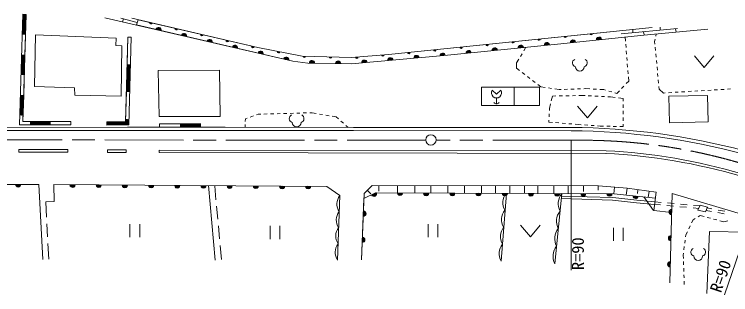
# Model space of a CAD drawing. Units: millimetres, scale not verified. Extents: x 40000 to 680000, y 20000 to 380000.
# Drawn here: x 182531 to 291918, y 262092 to 304914 of the extents above; entities that cross this region are included whole.
import ezdxf
from ezdxf.enums import TextEntityAlignment as Align

# ---------------------------------------------------------------- set-up
doc = ezdxf.new("R2010")
doc.units = ezdxf.units.MM
doc.header["$LTSCALE"] = 1000
doc.linetypes.add('CHAIN', pattern=[18.5, 12, -1.5, 3.5, -1.5])
for name, color, linetype, lineweight in [('M-BGD', 7, 'Continuous', 13), ('M-BMK', 2, 'CHAIN', 13), ('M-BMK-SRVR', 3, 'Continuous', 13)]:
    doc.layers.add(name, color=color, linetype=linetype, lineweight=lineweight)
doc.styles.add('ＭＳ ゴシック', font='')
doc.styles.get('ＭＳ ゴシック').set_extended_font_data('MS Gothic')

# ---------------------------------------------------------------- blocks, each defined once
blk = doc.blocks.new('ﾌﾟﾛｯﾄﾏｰｸ-02')
at = {"color": 3, "linetype": 'Continuous', "lineweight": 13}
blk.add_circle((0, 0), 0.5, dxfattribs=at)

msp = doc.modelspace()

# ---------------------------------------------------------------- linework, layer by layer
at = {"layer": 'M-BGD'}
for p, q in [((183833, 304914), (183321, 288056)), ((183321, 288056), (183833, 304914)), ((183789, 301828), (183883, 304912)), ((183833, 304914), (184333, 304899)), ((183833, 304914), (184333, 304899)), ((184333, 304899), (183836, 288556)), ((183839, 301827), (183933, 304911)), ((183889, 301825), (183983, 304909)), ((183939, 301824), (184033, 304908)), ((183989, 301822), (184083, 304906)), ((184039, 301821), (184133, 304905)), ((184089, 301819), (184183, 304903)), ((184139, 301818), (184233, 304902)), ((184145, 298731), (184333, 304899)), ((184189, 301816), (184283, 304900)), ((225080, 297748), (196364, 304402)), ((198812, 304326), (201304, 303687)), ((199185, 304231), (199029, 303785)), ((219717, 299835), (200487, 304312)), ((201432, 304092), (201178, 303287)), ((201178, 303287), (225080, 297748)), ((201432, 304092), (219717, 299835)), ((279934, 302926), (239681, 298771)), ((239681, 298771), (273518, 302264)), ((275199, 301934), (283789, 302739)), ((276960, 302619), (276962, 302099)), ((278612, 302254), (278691, 301756)), ((288452, 302655), (278649, 301752)), ((280556, 301928), (280483, 301595)), ((281147, 302956), (281165, 302493)), ((283504, 302712), (283570, 302205)), ((199863, 301450), (199648, 293070)), ((200363, 301437), (199863, 301450)), ((200019, 288017), (200363, 301437)), ((200363, 301437), (200019, 288017)), ((278649, 301752), (265454, 300366)), ((265454, 300366), (275251, 301395)), ((275803, 301453), (275853, 300832)), ((280376, 301106), (280304, 300774)), ((226506, 298514), (219717, 299835)), ((219717, 299835), (226506, 298514)), ((265454, 300366), (248659, 298666)), ((248659, 298666), (265454, 300366)), ((260652, 299880), (260323, 299332)), ((275893, 300334), (275934, 299835)), ((280304, 300774), (280342, 300370)), ((280389, 299872), (280437, 299374)), ((183602, 295661), (183696, 298744)), ((183652, 295659), (183746, 298743)), ((183702, 295658), (183796, 298741)), ((183752, 295656), (183846, 298740)), ((183802, 295655), (183896, 298738)), ((183852, 295653), (183945, 298737)), ((183902, 295651), (183995, 298735)), ((183952, 295650), (184045, 298734)), ((183958, 292563), (184145, 298731)), ((184002, 295648), (184095, 298732)), ((239681, 298771), (234029, 298330)), ((234029, 298330), (239681, 298771)), ((248659, 298666), (234040, 297366)), ((234040, 297366), (248659, 298666)), ((260066, 298903), (259808, 298474)), ((275974, 299337), (276014, 298839)), ((280484, 298877), (280531, 298379)), ((227361, 297476), (225080, 297748)), ((225080, 297748), (227361, 297476)), ((234029, 298330), (226506, 298514)), ((226506, 298514), (234029, 298330)), ((259551, 298045), (259222, 297497)), ((276055, 298340), (276095, 297842)), ((280579, 297881), (280626, 297383)), ((286370, 298589), (287870, 296789)), ((287870, 296789), (289370, 298589)), ((199806, 297259), (199698, 293069)), ((199856, 297257), (199748, 293068)), ((199906, 297256), (199798, 293066)), ((199956, 297255), (199848, 293065)), ((200006, 297254), (199898, 293064)), ((200056, 297252), (199948, 293063)), ((200106, 297251), (199998, 293061)), ((200156, 297250), (200048, 293060)), ((200206, 297248), (200098, 293059)), ((234040, 297366), (227361, 297476)), ((227361, 297476), (234040, 297366)), ((259222, 297497), (259222, 296671)), ((259222, 296671), (259685, 296317)), ((276135, 297343), (276175, 296845)), ((280673, 296886), (280721, 296388)), ((204495, 296342), (213841, 296375)), ((204659, 289329), (204495, 296342)), ((213841, 296375), (213955, 289313)), ((260083, 296013), (260480, 295709)), ((260877, 295405), (261274, 295102)), ((276216, 296347), (276256, 295848)), ((276296, 295350), (276346, 294729)), ((280768, 295890), (280815, 295392)), ((261671, 294798), (262068, 294494)), ((275960, 294323), (276346, 294729)), ((280863, 294895), (280910, 294397)), ((255509, 293334), (256159, 292734)), ((256159, 292734), (256809, 293334)), ((258854, 293773), (258854, 290991)), ((262465, 294190), (262928, 293836)), ((262928, 293836), (263582, 293736)), ((264077, 293661), (264571, 293586)), ((265065, 293511), (265719, 293412)), ((265719, 293412), (266013, 293423)), ((266513, 293442), (267013, 293461)), ((267512, 293480), (268012, 293499)), ((268511, 293518), (269011, 293538)), ((269511, 293557), (269805, 293568)), ((269805, 293568), (270418, 293533)), ((270917, 293504), (271416, 293475)), ((271915, 293447), (272529, 293412)), ((272529, 293412), (272813, 293330)), ((273293, 293191), (273773, 293052)), ((274538, 292831), (274925, 293237)), ((275270, 293599), (275615, 293961)), ((280957, 293899), (280996, 293495)), ((280996, 293495), (281643, 292893)), ((286420, 293182), (286919, 293212)), ((287418, 293243), (287918, 293273)), ((288417, 293303), (288916, 293333)), ((289415, 293364), (289914, 293394)), ((290413, 293424), (290912, 293454)), ((291411, 293485), (291910, 293515)), ((183415, 289493), (183508, 292577)), ((183465, 289491), (183558, 292575)), ((183515, 289490), (183608, 292574)), ((183565, 289488), (183658, 292572)), ((183615, 289487), (183708, 292571)), ((183665, 289485), (183758, 292569)), ((183715, 289484), (183808, 292568)), ((183764, 289482), (183858, 292566)), ((183814, 289481), (183908, 292565)), ((183836, 288556), (183958, 292563)), ((199648, 293070), (199531, 288515)), ((256159, 292134), (256159, 291234)), ((264525, 291713), (264692, 292429)), ((264692, 292429), (265242, 292440)), ((265742, 292450), (266242, 292459)), ((266742, 292469), (267242, 292479)), ((267742, 292488), (268241, 292498)), ((268741, 292508), (269291, 292519)), ((269291, 292519), (269676, 292498)), ((270175, 292472), (270674, 292446)), ((271174, 292420), (271673, 292394)), ((272172, 292368), (272672, 292342)), ((273171, 292315), (273556, 292295)), ((273556, 292295), (274290, 292204)), ((274254, 292913), (274538, 292831)), ((274786, 292141), (275520, 292050)), ((281643, 292893), (281928, 292910)), ((282428, 292940), (282927, 292970)), ((283426, 293001), (283925, 293031)), ((284424, 293061), (284923, 293091)), ((285422, 293122), (285921, 293152)), ((264246, 290509), (264412, 291226)), ((275520, 292050), (275520, 291656)), ((275520, 291156), (275520, 290656)), ((227648, 289871), (228018, 289881)), ((228018, 289881), (228618, 289775)), ((264234, 290232), (264246, 290509)), ((268536, 290911), (270036, 289111)), ((270036, 289111), (271536, 290911)), ((275520, 290156), (275520, 289656)), ((199591, 288879), (199580, 288465)), ((199641, 288878), (199629, 288416)), ((199691, 288877), (199678, 288366)), ((199741, 288876), (199726, 288316)), ((199791, 288874), (199775, 288266)), ((199841, 288873), (199824, 288217)), ((199891, 288872), (199873, 288167)), ((199941, 288870), (199921, 288117)), ((199991, 288869), (199970, 288067)), ((213955, 289313), (204659, 289329)), ((217802, 288561), (217815, 288943)), ((217815, 288943), (218093, 289044)), ((218563, 289215), (219033, 289386)), ((219503, 289557), (219780, 289658)), ((219780, 289658), (220151, 289668)), ((220650, 289681), (221150, 289695)), ((221650, 289708), (222150, 289722)), ((222650, 289735), (223150, 289749)), ((223649, 289763), (224149, 289776)), ((224649, 289790), (225149, 289803)), ((225649, 289817), (226148, 289830)), ((226648, 289844), (227148, 289857)), ((229111, 289688), (229603, 289601)), ((230095, 289514), (230588, 289427)), ((231080, 289340), (231680, 289233)), ((231680, 289233), (232020, 288936)), ((264190, 289232), (264212, 289732)), ((275520, 289156), (275520, 288656)), ((183321, 288056), (191138, 288057)), ((191138, 288057), (183321, 288056)), ((191137, 288557), (183836, 288556)), ((184967, 288556), (183836, 288556)), ((191137, 288557), (184967, 288556)), ((188052, 288506), (184967, 288506)), ((188052, 288456), (184967, 288456)), ((188052, 288406), (184967, 288406)), ((188052, 288356), (184967, 288356)), ((188052, 288306), (184967, 288306)), ((188052, 288256), (184967, 288256)), ((188052, 288206), (184967, 288206)), ((188052, 288156), (184967, 288156)), ((188052, 288106), (184967, 288106)), ((191138, 288057), (191137, 288557)), ((199531, 288515), (196676, 288502)), ((196679, 288002), (196676, 288502)), ((199580, 288465), (196676, 288452)), ((199629, 288416), (196677, 288402)), ((199678, 288366), (196677, 288352)), ((199726, 288316), (196677, 288302)), ((199775, 288266), (196677, 288252)), ((199824, 288217), (196678, 288202)), ((199873, 288167), (196678, 288152)), ((199921, 288117), (196678, 288102)), ((199970, 288067), (196678, 288052)), ((196679, 288002), (200019, 288017)), ((200019, 288017), (196679, 288002)), ((204695, 288174), (211002, 288180)), ((204696, 287674), (204695, 288174)), ((207849, 288127), (211002, 288130)), ((207849, 288077), (211002, 288080)), ((207849, 288027), (211002, 288030)), ((207849, 287977), (211002, 287980)), ((207849, 287927), (211002, 287930)), ((207849, 287877), (211002, 287880)), ((207849, 287827), (211002, 287830)), ((207849, 287777), (211002, 287780)), ((207849, 287727), (211002, 287730)), ((217771, 287679), (217784, 288061)), ((232396, 288607), (232772, 288278)), ((233149, 287949), (233488, 287652)), ((264156, 288455), (264168, 288733)), ((264690, 288411), (264156, 288455)), ((265686, 288328), (265188, 288369)), ((266683, 288245), (266184, 288286)), ((267679, 288162), (267181, 288203)), ((268711, 288076), (268178, 288120)), ((269094, 288049), (268711, 288076)), ((270091, 287981), (269592, 288015)), ((271089, 287913), (270590, 287947)), ((271970, 287852), (271588, 287879)), ((272496, 287839), (271970, 287852)), ((273495, 287814), (272996, 287827)), ((274495, 287789), (273995, 287801)), ((275520, 287763), (274995, 287776)), ((275520, 288156), (275520, 287763)), ((172924, 287637), (199816, 287669)), ((199817, 287169), (172925, 287137)), ((199816, 287669), (214720, 287684)), ((214720, 287184), (199817, 287169)), ((204696, 287674), (211002, 287680)), ((214720, 287684), (234313, 287650)), ((234312, 287150), (214720, 287184)), ((267585, 287130), (234312, 287150)), ((234313, 287650), (267585, 287630)), ((183228, 284282), (183227, 283882)), ((183227, 283882), (190717, 283873)), ((183228, 284282), (190717, 284273)), ((190717, 284273), (190717, 283873)), ((196757, 284230), (196752, 283831)), ((199603, 283792), (196752, 283831)), ((199609, 284192), (196757, 284230)), ((199609, 284192), (199603, 283792)), ((204636, 284189), (204635, 283789)), ((204635, 283789), (272897, 283672)), ((204636, 284189), (272898, 284072)), ((186286, 278927), (147958, 278924)), ((147958, 278924), (186286, 278927)), ((186888, 267473), (186286, 278927)), ((230264, 278628), (188570, 278905)), ((188570, 278905), (188630, 276314)), ((188570, 278905), (230264, 278628)), ((212177, 278748), (213200, 267380)), ((213131, 278742), (213325, 276590)), ((232226, 277235), (230264, 278628)), ((237198, 278755), (235954, 277535)), ((236448, 278020), (236948, 277511)), ((236448, 278020), (236948, 277511)), ((236448, 278020), (236948, 277511)), ((271743, 278731), (237198, 278755)), ((238177, 278755), (238176, 277902)), ((241064, 278753), (241064, 277620)), ((243682, 278751), (243681, 277612)), ((246153, 278749), (246152, 277604)), ((248746, 278747), (248745, 277596)), ((251297, 278745), (251296, 277543)), ((253856, 278744), (253855, 277580)), ((256016, 278742), (256015, 277573)), ((258213, 278740), (258212, 277566)), ((260431, 278739), (260430, 277559)), ((262490, 278737), (262489, 277553)), ((264911, 278736), (264910, 277545)), ((267107, 278734), (267106, 277538)), ((269448, 278733), (269448, 277848)), ((271681, 278731), (271680, 278044)), ((276098, 278356), (271743, 278731)), ((274175, 278521), (274088, 277515)), ((276118, 278353), (275971, 277312)), ((280525, 277729), (276098, 278356)), ((277763, 278120), (277683, 277551)), ((279459, 277880), (279327, 276951)), ((231882, 267387), (232226, 277235)), ((235954, 277535), (235554, 267431)), ((235554, 267431), (235923, 276759)), ((237700, 277631), (235923, 276759)), ((235923, 276759), (237700, 277631)), ((274076, 277516), (237700, 277631)), ((237700, 277631), (274076, 277516)), ((256878, 267224), (257710, 277568)), ((265068, 266814), (266125, 277541)), ((273875, 276549), (266052, 276794)), ((273923, 276946), (266088, 277163)), ((280420, 276833), (274076, 277516)), ((274076, 277516), (280420, 276833)), ((280134, 274972), (278658, 277023)), ((280202, 274966), (280525, 277729)), ((282984, 277556), (282615, 263880)), ((282984, 277556), (282615, 263880)), ((309883, 269483), (282984, 277556)), ((188630, 276314), (187325, 276298)), ((187451, 273907), (187325, 276298)), ((280319, 275878), (281186, 275799)), ((280355, 276277), (281286, 276191)), ((282182, 275708), (283177, 275616)), ((282282, 276100), (283278, 276009)), ((284274, 275918), (285270, 275826)), ((286266, 275735), (287197, 275650)), ((287251, 275777), (286913, 274985)), ((288382, 275478), (287251, 275777)), ((213414, 275594), (213594, 273602)), ((280202, 274966), (282905, 274627)), ((284173, 275525), (285169, 275434)), ((286165, 275343), (287032, 275263)), ((286913, 274985), (288087, 274753)), ((288087, 274753), (288382, 275478)), ((288979, 274818), (288177, 274972)), ((289044, 275213), (288252, 275365)), ((290943, 274440), (289961, 274629)), ((291007, 274835), (290025, 275024)), ((285948, 273064), (286177, 273543)), ((286177, 273543), (286513, 273736)), ((286946, 273986), (287282, 274179)), ((287282, 274179), (287864, 274027)), ((288348, 273900), (288832, 273774)), ((289315, 273647), (289799, 273520)), ((187608, 270911), (187503, 272908)), ((200191, 272859), (200191, 270859)), ((201691, 272859), (201691, 270859)), ((213683, 272606), (213862, 270614)), ((221592, 272587), (221592, 270587)), ((223092, 272587), (223092, 270587)), ((245713, 272859), (245713, 270859)), ((247213, 272859), (247213, 270859)), ((259831, 272714), (261331, 270914)), ((261331, 270914), (262831, 272714)), ((285516, 272162), (285732, 272613)), ((290283, 273394), (290865, 273241)), ((290865, 273241), (291480, 273376)), ((274005, 272315), (274005, 270315)), ((275505, 272315), (275505, 270315)), ((285072, 271232), (285301, 271711)), ((288685, 271728), (288293, 262260)), ((296391, 271605), (288685, 271728)), ((284903, 269939), (284968, 270435)), ((285032, 270931), (285072, 271232)), ((187786, 267521), (187661, 269912)), ((213952, 269618), (214146, 267465)), ((284774, 268948), (284838, 269444)), ((284670, 268151), (284709, 268452)), ((284689, 267639), (284670, 268151)), ((284726, 266640), (284707, 267140)), ((284763, 265641), (284744, 266140)), ((284800, 264641), (284781, 265141)), ((284837, 263630), (284818, 264142))]:
    msp.add_line(p, q, dxfattribs=at)
for points in [[(185740, 301780), (198096, 301264), (198047, 300138), (198961, 300106), (198847, 292407), (191768, 292571), (191735, 293696), (185619, 293875)], [(262723, 293773), (253862, 293773), (253862, 290991), (262723, 290991)], [(282463, 292393), (282552, 288341), (288482, 288471), (288393, 292524)]]:
    msp.add_lwpolyline(points, close=True, dxfattribs=at)
for points in [[(199863, 301450), (199531, 288515), (196676, 288502)], [(280355, 276277), (277585, 276504), (273923, 276946)], [(280309, 275879), (277545, 276106), (273875, 276549)]]:
    msp.add_lwpolyline(points, dxfattribs=at)
for centre, radius, start, end in [((203380, 303639), 200, 166.89363, 346.89363), ((203380, 303639), 100, 166.89363, 346.89363), ((204549, 302505), 400, 346.95281, 166.95281), ((204549, 302505), 300, 346.95281, 166.95281), ((204549, 302505), 200, 346.95281, 166.95281), ((204549, 302505), 100, 346.95281, 166.95281), ((207276, 302732), 200, 166.89363, 346.89363), ((207276, 302732), 100, 166.89363, 346.89363), ((208446, 301602), 400, 346.95281, 166.95281), ((270632, 301966), 200, 185.89381, 5.89381), ((270632, 301966), 100, 185.89381, 5.89381), ((208446, 301602), 300, 346.95281, 166.95281), ((208446, 301602), 200, 346.95281, 166.95281), ((208446, 301602), 100, 346.95281, 166.95281), ((211171, 301825), 200, 166.89363, 346.89363), ((211171, 301825), 100, 166.89363, 346.89363), ((212343, 300699), 400, 346.95281, 166.95281), ((212343, 300699), 300, 346.95281, 166.95281), ((212343, 300699), 200, 346.95281, 166.95281), ((215067, 300918), 200, 166.89363, 346.89363), ((215067, 300918), 100, 166.89363, 346.89363), ((262674, 301144), 200, 185.89381, 5.89381), ((262674, 301144), 100, 185.89381, 5.89381), ((266653, 301555), 200, 185.89381, 5.89381), ((266653, 301555), 100, 185.89381, 5.89381), ((267831, 300616), 400, 5.99795, 185.99795), ((267831, 300616), 300, 5.99795, 185.99795), ((267831, 300616), 200, 5.99795, 185.99795), ((271810, 301034), 400, 5.99795, 185.99795), ((271810, 301034), 300, 5.99795, 185.99795), ((271810, 301034), 200, 5.99795, 185.99795), ((271810, 301034), 100, 5.99795, 185.99795), ((212343, 300699), 100, 346.95281, 166.95281), ((216239, 299796), 400, 346.95281, 166.95281), ((216239, 299796), 300, 346.95281, 166.95281), ((216239, 299796), 200, 346.95281, 166.95281), ((216239, 299796), 100, 346.95281, 166.95281), ((218963, 300011), 200, 166.89363, 346.89363), ((218963, 300011), 100, 166.89363, 346.89363), ((250737, 299912), 200, 185.89381, 5.89381), ((250737, 299912), 100, 185.89381, 5.89381), ((254716, 300323), 200, 185.89381, 5.89381), ((254716, 300323), 100, 185.89381, 5.89381), ((255893, 299398), 400, 5.78082, 185.78082), ((258695, 300734), 200, 185.89381, 5.89381), ((258695, 300734), 100, 185.89381, 5.89381), ((259873, 299801), 400, 5.78082, 185.78082), ((259873, 299801), 300, 5.78082, 185.78082), ((259873, 299801), 200, 5.78082, 185.78082), ((259873, 299801), 100, 5.78082, 185.78082), ((263853, 300204), 400, 5.78082, 185.78082), ((263853, 300204), 300, 5.78082, 185.78082), ((263853, 300204), 200, 5.78082, 185.78082), ((263853, 300204), 100, 5.78082, 185.78082), ((267831, 300616), 100, 5.99795, 185.99795), ((220136, 298893), 400, 346.95281, 166.95281), ((220136, 298893), 300, 346.95281, 166.95281), ((220136, 298893), 200, 346.95281, 166.95281), ((220136, 298893), 100, 346.95281, 166.95281), ((222883, 299219), 200, 168.98817, 348.98817), ((222883, 299219), 100, 168.98817, 348.98817), ((238799, 298702), 200, 184.4556, 4.4556), ((238799, 298702), 100, 184.4556, 4.4556), ((242780, 299091), 200, 185.89381, 5.89381), ((242780, 299091), 100, 185.89381, 5.89381), ((243949, 298247), 400, 5.08121, 185.08121), ((246758, 299501), 200, 185.89381, 5.89381), ((246758, 299501), 100, 185.89381, 5.89381), ((247933, 298601), 400, 5.08121, 185.08121), ((247933, 298601), 300, 5.08121, 185.08121), ((247933, 298601), 200, 5.08121, 185.08121), ((247933, 298601), 100, 5.08121, 185.08121), ((251914, 298995), 400, 5.78082, 185.78082), ((251914, 298995), 300, 5.78082, 185.78082), ((251914, 298995), 200, 5.78082, 185.78082), ((251914, 298995), 100, 5.78082, 185.78082), ((255893, 299398), 300, 5.78082, 185.78082), ((255893, 299398), 200, 5.78082, 185.78082), ((255893, 299398), 100, 5.78082, 185.78082), ((224033, 297990), 400, 346.95281, 166.95281), ((224033, 297990), 300, 346.95281, 166.95281), ((224033, 297990), 200, 346.95281, 166.95281), ((224033, 297990), 100, 346.95281, 166.95281), ((226815, 298506), 200, 178.60282, 358.60282), ((226815, 298506), 100, 178.60282, 358.60282), ((227989, 297465), 400, 359.05565, 179.05565), ((227989, 297465), 300, 359.05565, 179.05565), ((227989, 297465), 200, 359.05565, 179.05565), ((227989, 297465), 100, 359.05565, 179.05565), ((230814, 298409), 200, 178.60282, 358.60282), ((230814, 298409), 100, 178.60282, 358.60282), ((231988, 297400), 400, 359.05565, 179.05565), ((231988, 297400), 300, 359.05565, 179.05565), ((231988, 297400), 200, 359.05565, 179.05565), ((234811, 298391), 200, 184.4556, 4.4556), ((234811, 298391), 100, 184.4556, 4.4556), ((235980, 297538), 400, 5.08121, 185.08121), ((235980, 297538), 300, 5.08121, 185.08121), ((235980, 297538), 200, 5.08121, 185.08121), ((235980, 297538), 100, 5.08121, 185.08121), ((239965, 297893), 400, 5.08121, 185.08121), ((239965, 297893), 300, 5.08121, 185.08121), ((239965, 297893), 200, 5.08121, 185.08121), ((239965, 297893), 100, 5.08121, 185.08121), ((243949, 298247), 300, 5.08121, 185.08121), ((243949, 298247), 200, 5.08121, 185.08121), ((243949, 298247), 100, 5.08121, 185.08121), ((268365, 297493), 603, 116.08703, 255.33416), ((269410, 297493), 603, 284.66584, 63.91297), ((231988, 297400), 100, 359.05565, 179.05565), ((268887, 296910), 675, 180, 0), ((256159, 292910), 776, 146.88586, 33.11414), ((256159, 291734), 500, 216.8699, 323.1301), ((225115, 288996), 603, 116.08703, 255.33416), ((226160, 288996), 603, 284.66584, 63.91297), ((225637, 288413), 675, 180, 0), ((266833, 182107), 105026, 75.01738, 89.59015), ((266833, 182107), 105526, 75.09899, 89.59162), ((268346, 194032), 89755, 73.70458, 87.10596), ((268346, 194032), 90155, 73.70458, 87.10596), ((183122, 278927), 400, 180.00454, 0.00454), ((183122, 278927), 300, 180.00454, 0.00454), ((183122, 278927), 200, 180.00454, 0.00454), ((183122, 278927), 100, 180.00454, 0.00454), ((191417, 278886), 400, 179.61897, 359.61897), ((191417, 278886), 300, 179.61897, 359.61897), ((191417, 278886), 200, 179.61897, 359.61897), ((191417, 278886), 100, 179.61897, 359.61897), ((195417, 278860), 400, 179.61897, 359.61897), ((195417, 278860), 300, 179.61897, 359.61897), ((195417, 278860), 200, 179.61897, 359.61897), ((195417, 278860), 100, 179.61897, 359.61897), ((199417, 278833), 400, 179.61897, 359.61897), ((199417, 278833), 300, 179.61897, 359.61897), ((199417, 278833), 200, 179.61897, 359.61897), ((199417, 278833), 100, 179.61897, 359.61897), ((203417, 278806), 400, 179.61897, 359.61897), ((203417, 278806), 300, 179.61897, 359.61897), ((203417, 278806), 200, 179.61897, 359.61897), ((203417, 278806), 100, 179.61897, 359.61897), ((207417, 278780), 400, 179.61897, 359.61897), ((207417, 278780), 300, 179.61897, 359.61897), ((207417, 278780), 200, 179.61897, 359.61897), ((207417, 278780), 100, 179.61897, 359.61897), ((211417, 278753), 400, 179.61897, 359.61897), ((211417, 278753), 300, 179.61897, 359.61897), ((211417, 278753), 200, 179.61897, 359.61897), ((211417, 278753), 100, 179.61897, 359.61897), ((215417, 278727), 400, 179.61897, 359.61897), ((215417, 278727), 300, 179.61897, 359.61897), ((215417, 278727), 200, 179.61897, 359.61897), ((215417, 278727), 100, 179.61897, 359.61897), ((219417, 278700), 400, 179.61897, 359.61897), ((219417, 278700), 300, 179.61897, 359.61897), ((219417, 278700), 200, 179.61897, 359.61897), ((219417, 278700), 100, 179.61897, 359.61897), ((223417, 278673), 400, 179.61897, 359.61897), ((223417, 278673), 300, 179.61897, 359.61897), ((223417, 278673), 200, 179.61897, 359.61897), ((223417, 278673), 100, 179.61897, 359.61897), ((227417, 278647), 400, 179.61897, 359.61897), ((227417, 278647), 300, 179.61897, 359.61897), ((227417, 278647), 200, 179.61897, 359.61897), ((227417, 278647), 100, 179.61897, 359.61897), ((233879, 275945), 2097, 142.02257, 213.98314), ((237450, 277508), 400, 206.13613, 26.13613), ((237450, 277508), 300, 206.13613, 26.13613), ((237450, 277508), 200, 206.13613, 26.13613), ((237450, 277508), 100, 206.13613, 26.13613), ((241421, 277619), 400, 179.81909, 359.81909), ((241421, 277619), 300, 179.81909, 359.81909), ((241421, 277619), 200, 179.81909, 359.81909), ((241421, 277619), 100, 179.81909, 359.81909), ((245421, 277607), 400, 179.81909, 359.81909), ((245421, 277607), 300, 179.81909, 359.81909), ((245421, 277607), 200, 179.81909, 359.81909), ((245421, 277607), 100, 179.81909, 359.81909), ((249421, 277594), 400, 179.81909, 359.81909), ((249421, 277594), 300, 179.81909, 359.81909), ((249421, 277594), 200, 179.81909, 359.81909), ((249421, 277594), 100, 179.81909, 359.81909), ((253421, 277581), 400, 179.81909, 359.81909), ((253421, 277581), 300, 179.81909, 359.81909), ((253421, 277581), 200, 179.81909, 359.81909), ((253421, 277581), 100, 179.81909, 359.81909), ((257421, 277569), 400, 179.81909, 359.81909), ((259418, 276140), 2300, 141.63015, 210.226), ((257421, 277569), 300, 179.81909, 359.81909), ((257421, 277569), 200, 179.81909, 359.81909), ((257421, 277569), 100, 179.81909, 359.81909), ((261421, 277556), 400, 179.81909, 359.81909), ((261421, 277556), 300, 179.81909, 359.81909), ((261421, 277556), 200, 179.81909, 359.81909), ((261421, 277556), 100, 179.81909, 359.81909), ((265421, 277543), 400, 179.81909, 359.81909), ((265421, 277543), 300, 179.81909, 359.81909), ((265421, 277543), 200, 179.81909, 359.81909), ((265421, 277543), 100, 179.81909, 359.81909), ((268053, 275997), 2469, 141.30136, 207.43933), ((269421, 277531), 400, 179.81909, 359.81909), ((269421, 277531), 300, 179.81909, 359.81909), ((269421, 277531), 200, 179.81909, 359.81909), ((269421, 277531), 100, 179.81909, 359.81909), ((273421, 277518), 400, 179.81909, 359.81909), ((273421, 277518), 300, 179.81909, 359.81909), ((273421, 277518), 200, 179.81909, 359.81909), ((273421, 277518), 100, 179.81909, 359.81909), ((277402, 277158), 400, 173.85473, 353.85473), ((277402, 277158), 300, 173.85473, 353.85473), ((277402, 277158), 200, 173.85473, 353.85473), ((277402, 277158), 100, 173.85473, 353.85473), ((233793, 273483), 2097, 142.02257, 213.98314), ((235832, 274461), 400, 267.73525, 87.73525), ((235832, 274461), 300, 267.73525, 87.73525), ((235832, 274461), 200, 267.73525, 87.73525), ((259234, 273554), 2300, 141.63015, 210.226), ((267788, 273316), 2469, 141.30136, 207.43933), ((282908, 274716), 400, 88.45407, 268.45407), ((282908, 274716), 300, 88.45407, 268.45407), ((282908, 274716), 200, 88.45407, 268.45407), ((282908, 274716), 100, 88.45407, 268.45407), ((235832, 274461), 100, 267.73525, 87.73525), ((259050, 270968), 2300, 141.63015, 210.226), ((233707, 271021), 2097, 142.02257, 213.98314), ((267524, 270634), 2469, 141.30136, 207.43933), ((235674, 270464), 400, 267.73525, 87.73525), ((235674, 270464), 300, 267.73525, 87.73525), ((235674, 270464), 200, 267.73525, 87.73525), ((235674, 270464), 100, 267.73525, 87.73525), ((282800, 270718), 400, 88.45407, 268.45407), ((282800, 270718), 300, 88.45407, 268.45407), ((282800, 270718), 200, 88.45407, 268.45407), ((282800, 270718), 100, 88.45407, 268.45407), ((233621, 268558), 2097, 142.02257, 213.98314), ((258866, 268382), 2300, 141.63015, 210.226), ((267259, 267952), 2469, 141.30136, 207.43933), ((286440, 268583), 603, 116.08703, 255.33416), ((287485, 268583), 603, 284.66584, 63.91297), ((286962, 268000), 675, 180, 0), ((282692, 266719), 400, 88.45407, 268.45407), ((282692, 266719), 300, 88.45407, 268.45407), ((282692, 266719), 200, 88.45407, 268.45407), ((282692, 266719), 100, 88.45407, 268.45407)]:
    msp.add_arc(centre, radius, start, end, dxfattribs=at)
at = {"layer": 'M-BMK'}
for p, q in [((245345, 285686), (146906, 285759)), ((267576, 285669), (246942, 285685))]:
    msp.add_line(p, q, dxfattribs=at)
msp.add_arc((269164, 199969), 85715, 70.77403, 91.06148, dxfattribs=at)
at = {"layer": 'M-BMK-SRVR'}
for p, q in [((267547, 265854), (267582, 285669)), ((290955, 262092), (297425, 280891))]:
    msp.add_line(p, q, dxfattribs=at)

# ---------------------------------------------------------------- block references
at = {"layer": 'M-BMK-SRVR', "xscale": 1600, "yscale": 1600, "rotation": 90}
msp.add_blockref('ﾌﾟﾛｯﾄﾏｰｸ-02', (246143, 285731), dxfattribs=at)

# ---------------------------------------------------------------- texts
at = {"layer": 'M-BMK-SRVR', "style": 'ＭＳ ゴシック'}
for rotation, p in [(89.9, (270047, 265850)), (71.117, (290955, 262092))]:
    msp.add_text('R=90', height=1833, rotation=rotation, dxfattribs=at).set_placement(p, align=Align.BOTTOM_LEFT)

doc.saveas('drawing.dxf')
